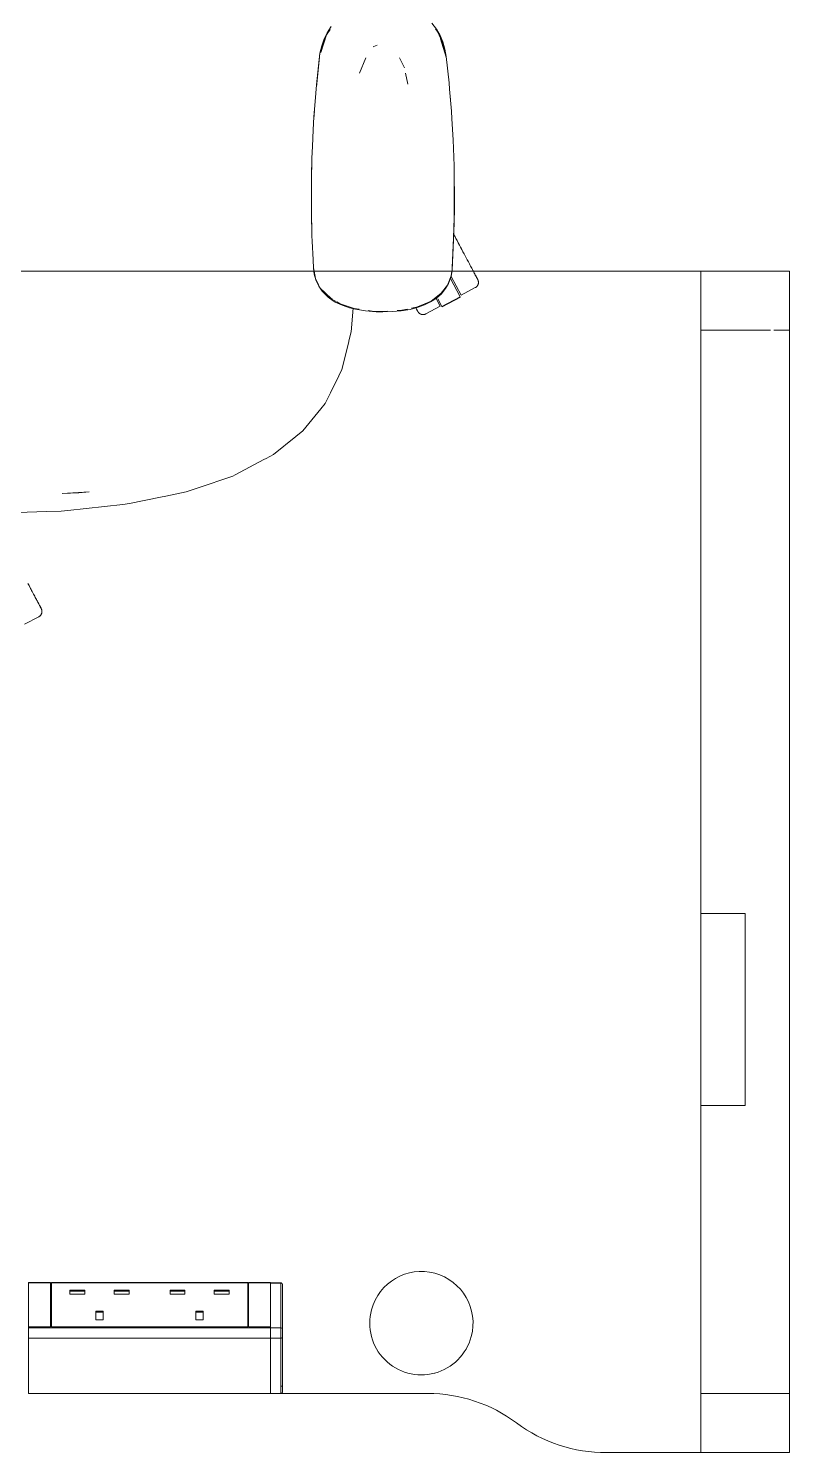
# Model space of a CAD drawing. Header units: millimetres. Extents: x 79795 to 317870, y -36033 to 97293.
# Drawn here: x 158024 to 158539, y 20680 to 21645 of the extents above; entities that cross this region are included whole.
import ezdxf

# ---------------------------------------------------------------- set-up
doc = ezdxf.new("R2010")
doc.units = ezdxf.units.MM
doc.header["$MEASUREMENT"] = 0
doc.layers.add('G-IMPT', color=8, linetype='CONTINUOUS', lineweight=9)
doc.layers.add('I-FURN', color=8, linetype='CONTINUOUS', lineweight=9)

msp = doc.modelspace()

# ---------------------------------------------------------------- linework, layer by layer
at = {"layer": 'G-IMPT'}
for p, q in [((158225.89, 21641.71), (158223.7, 21637.13)), ((158225.49, 21640.39), (158227.91, 21643.97)), ((158225.89, 21641.71), (158228.62, 21646.04)), ((158296.98, 21648.4), (158299.98, 21644.32)), ((158299.28, 21644.36), (158300.88, 21642.25)), ((158302.49, 21639.88), (158299.98, 21644.32)), ((158304.62, 21634.19), (158300.88, 21642.25)), ((158221.09, 21628.04), (158222.25, 21633)), ((158221.31, 21628.11), (158221.89, 21631.17)), ((158225.49, 21640.39), (158221.68, 21628.54)), ((158224.59, 21637.68), (158221.68, 21628.54)), ((158221.89, 21631.17), (158225.09, 21639.35)), ((158223.7, 21637.13), (158222.25, 21633)), ((158225.49, 21640.39), (158224.59, 21637.68)), ((158257.66, 21632.47), (158257.21, 21632.17)), ((158259.88, 21633.48), (158257.66, 21632.47)), ((158302.49, 21639.88), (158304.3, 21635.64)), ((158306.66, 21625.22), (158302.83, 21637.68)), ((158302.83, 21637.68), (158305.74, 21628.54)), ((158304.3, 21635.64), (158305.77, 21630.78)), ((158304.62, 21634.19), (158306.53, 21625.79)), ((158221.09, 21628.04), (158218.64, 21605.08)), ((158218.64, 21605.08), (158220.76, 21625.22)), ((158221.09, 21628.04), (158218.74, 21606.6)), ((158221.09, 21628.04), (158220.76, 21625.22)), ((158247.99, 21614.52), (158252.14, 21624.94)), ((158275.09, 21624.85), (158278.35, 21618.07)), ((158306.66, 21625.22), (158305.74, 21628.54)), ((158306.66, 21625.73), (158305.77, 21630.78)), ((158308.57, 21607.81), (158306.66, 21625.73)), ((158280.69, 21607.02), (158279.12, 21614.45)), ((158218.74, 21606.6), (158217.75, 21595.21)), ((158308.91, 21603.68), (158308.57, 21607.81)), ((158310.16, 21588.62), (158308.91, 21603.68)), ((158217.03, 21584.92), (158217.75, 21595.21)), ((158309.51, 21596.8), (158309.34, 21598.48)), ((158217.03, 21584.92), (158216.46, 21576.05)), ((158217.16, 21586.96), (158217.07, 21585.06)), ((158217.16, 21586.96), (158217.3, 21588.38)), ((158310.16, 21588.62), (158310.49, 21583.53)), ((158310.49, 21583.53), (158311.3, 21569.39)), ((158215.93, 21564.74), (158216.46, 21576.05)), ((158215.93, 21564.74), (158215.63, 21556.86)), ((158311.55, 21563.37), (158311.3, 21569.39)), ((158311.55, 21563.37), (158311.94, 21551.61)), ((158215.34, 21544.55), (158215.63, 21556.86)), ((158311.69, 21558.48), (158311.8, 21556.55)), ((158311.8, 21556.55), (158311.81, 21555.05)), ((158215.34, 21544.55), (158215.26, 21539.08)), ((158215.55, 21552.99), (158215.47, 21551.33)), ((158215.47, 21551.33), (158215.47, 21549.25)), ((158312.1, 21543.19), (158311.94, 21551.61)), ((158215.26, 21524.37), (158215.26, 21539.08)), ((158312.1, 21543.19), (158311.99, 21513.17)), ((158312.1, 21543.19), (158312.15, 21523.01)), ((158312.1, 21543.19), (158312.19, 21532.4)), ((158311.99, 21513.17), (158312.19, 21532.4)), ((158215.31, 21519.86), (158215.26, 21524.37)), ((158215.31, 21519.86), (158215.69, 21504.19)), ((158312.15, 21523.01), (158311.65, 21501.61)), ((158312.15, 21523.01), (158311.68, 21502.82)), ((158312.15, 21523.01), (158311.99, 21513.17)), ((158312.13, 21520.97), (158312.06, 21519.06)), ((158312.11, 21523.01), (158312.13, 21520.97)), ((158215.49, 21513.13), (158215.49, 21511.29)), ((158215.6, 21508.23), (158215.49, 21510.91)), ((158311.99, 21513.17), (158311.65, 21501.61)), ((158215.69, 21504.19), (158215.81, 21500.64)), ((158216.43, 21488.08), (158215.81, 21500.64)), ((158311.68, 21502.82), (158310.6, 21481.04)), ((158311.65, 21501.61), (158310.6, 21481.04)), ((158311.68, 21502.82), (158310.71, 21482.64)), ((158311.65, 21501.61), (158311.68, 21502.82)), ((158216.43, 21488.08), (158216.71, 21482.42)), ((158217.14, 21480.34), (158216.71, 21482.64)), ((158216.71, 21482.42), (158216.97, 21480.34)), ((158216.97, 21480.34), (158217.21, 21478.41)), ((158218.08, 21475.3), (158217.14, 21480.34)), ((158217.21, 21478.41), (158218.28, 21474.46)), ((158309.88, 21477.17), (158307.47, 21470.98)), ((158309.9, 21477), (158309.53, 21475.65)), ((158309.88, 21477.17), (158310.36, 21480.34)), ((158309.9, 21477), (158310.34, 21479.39)), ((158310.6, 21481.04), (158310.34, 21479.39)), ((158310.6, 21481.04), (158310.71, 21482.64)), ((158310.77, 21484.16), (158310.71, 21482.64)), ((158220.18, 21471.04), (158218.08, 21475.3)), ((158220.26, 21470.13), (158218.28, 21474.46)), ((158220.18, 21471.04), (158221.29, 21468.8)), ((158220.26, 21470.13), (158222.47, 21466.91)), ((158221.29, 21468.8), (158223.52, 21466.39)), ((158228.68, 21461.9), (158221.29, 21468.8)), ((158226.59, 21463.09), (158221.29, 21468.8)), ((158223.6, 21465.59), (158222.47, 21466.91)), ((158306.18, 21468.57), (158303.1, 21464.84)), ((158307.47, 21470.98), (158303.3, 21465.35)), ((158308.14, 21472.01), (158306.18, 21468.57)), ((158308.14, 21472.01), (158309.53, 21475.65)), ((158227.05, 21463.31), (158223.52, 21466.39)), ((158223.6, 21465.59), (158226.65, 21462.72)), ((158229.74, 21461.21), (158226.59, 21463.09)), ((158226.65, 21462.72), (158230.1, 21460.28)), ((158228.68, 21461.9), (158227.21, 21463.18)), ((158231.47, 21459.47), (158230.1, 21460.28)), ((158231.97, 21459.88), (158230.53, 21460.74)), ((158236.11, 21457.27), (158231.47, 21459.47)), ((158234.89, 21458.13), (158232.44, 21459.6)), ((158244.29, 21455.1), (158234.89, 21458.13)), ((158241.2, 21455.53), (158236.11, 21457.27)), ((158286.5, 21455.97), (158292.12, 21458.3)), ((158287.61, 21455.94), (158291.94, 21457.53)), ((158296.02, 21459.51), (158291.94, 21457.53)), ((158296.51, 21460.14), (158292.12, 21458.3)), ((158296.02, 21459.51), (158300.07, 21462.17)), ((158303.3, 21465.35), (158296.51, 21460.14)), ((158300.07, 21462.17), (158303.1, 21464.84)), ((158241.2, 21455.53), (158245.13, 21454.55)), ((158243.66, 21455.23), (158242.22, 21439.35)), ((158247.58, 21454.64), (158244.29, 21455.1)), ((158245.13, 21454.55), (158251.89, 21453.43)), ((158259.2, 21452.86), (158251.89, 21453.43)), ((158256.54, 21453.37), (158253.76, 21453.77)), ((158256.54, 21453.37), (158263.71, 21453.14)), ((158259.2, 21452.86), (158263.71, 21452.77)), ((158266.82, 21453.33), (158263.71, 21453.14)), ((158263.71, 21452.77), (158270.05, 21452.95)), ((158276.2, 21453.51), (158270.05, 21452.95)), ((158276.54, 21453.93), (158273.33, 21453.73)), ((158276.2, 21453.51), (158282.13, 21454.51)), ((158280.29, 21454.7), (158276.54, 21453.93)), ((158287.61, 21455.94), (158282.13, 21454.51)), ((158286.5, 21455.97), (158283.03, 21455.26)), ((158242.22, 21439.35), (158240.92, 21434.06)), ((158235.94, 21413.75), (158240.34, 21431.69)), ((158240.34, 21431.69), (158240.92, 21434.06)), ((158233.79, 21409.39), (158228.15, 21397.92)), ((158233.79, 21409.39), (158235.94, 21413.75)), ((158221.64, 21387.1), (158224.62, 21390.75)), ((158224.62, 21390.75), (158228.15, 21397.92)), ((158221.64, 21387.1), (158209.47, 21372.15)), ((158209.47, 21372.15), (158204.81, 21368.39)), ((158189.68, 21356.19), (158204.81, 21368.39)), ((158183.17, 21352.75), (158163.66, 21342.45)), ((158183.17, 21352.75), (158184.55, 21353.48)), ((158189.68, 21356.19), (158184.55, 21353.48)), ((158137.91, 21333.43), (158162, 21341.58)), ((158163.66, 21342.45), (158162, 21341.58)), ((158137.91, 21333.43), (158130.48, 21330.91)), ((158046.33, 21329.71), (158064.61, 21330.96)), ((158046.33, 21329.71), (158057.67, 21330.35)), ((158050.17, 21318.31), (158087.62, 21322.44)), ((158064.61, 21330.96), (158057.67, 21330.35)), ((158092.03, 21322.93), (158087.62, 21322.44)), ((158112.98, 21327.28), (158092.03, 21322.93)), ((158112.98, 21327.28), (158116.66, 21328.04)), ((158116.66, 21328.04), (158130.48, 21330.91)), ((158035.86, 21317.51), (157983.67, 21315.8)), ((158035.86, 21317.51), (158045.8, 21317.83)), ((158050.17, 21318.31), (158045.8, 21317.83))]:
    msp.add_line(p, q, dxfattribs=at)
at = {"layer": 'I-FURN'}
for p, q in [((158312.13, 21504.52), (158311.6, 21505.51)), ((158311.84, 21505.05), (158312.37, 21504.07)), ((158312.65, 21503.53), (158312.13, 21504.52)), ((158312.37, 21504.07), (158312.9, 21503.07)), ((158313.18, 21502.53), (158312.65, 21503.53)), ((158312.9, 21503.07), (158313.43, 21502.07)), ((158313.72, 21501.53), (158313.18, 21502.53)), ((158313.43, 21502.07), (158313.96, 21501.07)), ((158314.25, 21500.53), (158313.72, 21501.53)), ((158313.96, 21501.07), (158314.5, 21500.07)), ((158314.79, 21499.52), (158314.25, 21500.53)), ((158314.5, 21500.07), (158315.03, 21499.06)), ((158315.32, 21498.52), (158314.79, 21499.52)), ((158315.03, 21499.06), (158315.57, 21498.06)), ((158315.85, 21497.52), (158315.32, 21498.52)), ((158315.57, 21498.06), (158316.1, 21497.06)), ((158316.38, 21496.52), (158315.85, 21497.52)), ((158316.1, 21497.06), (158316.63, 21496.06)), ((158316.91, 21495.52), (158316.38, 21496.52)), ((158316.63, 21496.06), (158317.16, 21495.07)), ((158317.44, 21494.53), (158316.91, 21495.52)), ((158317.16, 21495.07), (158317.68, 21494.08)), ((158317.96, 21493.56), (158317.44, 21494.53)), ((158317.68, 21494.08), (158318.2, 21493.11)), ((158318.47, 21492.59), (158317.96, 21493.56)), ((158318.2, 21493.11), (158318.71, 21492.15)), ((158318.98, 21491.63), (158318.47, 21492.59)), ((158318.71, 21492.15), (158319.21, 21491.19)), ((158319.48, 21490.69), (158318.98, 21491.63)), ((158319.21, 21491.19), (158319.71, 21490.26)), ((158319.98, 21489.76), (158319.48, 21490.69)), ((158319.71, 21490.26), (158320.2, 21489.33)), ((158320.46, 21488.84), (158319.98, 21489.76)), ((158320.2, 21489.33), (158320.69, 21488.43)), ((158320.94, 21487.95), (158320.46, 21488.84)), ((158320.69, 21488.43), (158321.16, 21487.54)), ((158321.41, 21487.07), (158320.94, 21487.95)), ((158321.16, 21487.54), (158321.62, 21486.67)), ((158321.86, 21486.21), (158321.41, 21487.07)), ((158321.62, 21486.67), (158322.07, 21485.83)), ((158322.31, 21485.38), (158321.86, 21486.21)), ((158539.25, 21480.34), (156939.25, 21480.34)), ((156939.25, 21480.34), (158539.25, 21480.34)), ((158316.66, 21464.06), (158309.92, 21476.72)), ((158322.74, 21484.57), (158322.31, 21485.38)), ((158323.16, 21483.78), (158322.74, 21484.57)), ((158323.56, 21483.02), (158323.16, 21483.78)), ((158323.95, 21482.28), (158323.56, 21483.02)), ((158324.33, 21481.57), (158323.95, 21482.28)), ((158324.69, 21480.9), (158324.33, 21481.57)), ((158325.03, 21480.25), (158324.69, 21480.9)), ((158325.36, 21479.63), (158325.03, 21480.25)), ((158325.67, 21479.05), (158325.36, 21479.63)), ((158325.51, 21479.36), (158325.81, 21478.79)), ((158325.97, 21478.5), (158325.67, 21479.05)), ((158325.81, 21478.79), (158326.09, 21478.25)), ((158326.24, 21477.98), (158325.97, 21478.5)), ((158326.09, 21478.25), (158326.36, 21477.75)), ((158326.5, 21477.5), (158326.24, 21477.98)), ((158326.36, 21477.75), (158326.61, 21477.29)), ((158326.73, 21477.05), (158326.5, 21477.5)), ((158326.61, 21477.29), (158326.84, 21476.86)), ((158326.95, 21476.64), (158326.73, 21477.05)), ((158326.84, 21476.86), (158327.05, 21476.47)), ((158327.15, 21476.27), (158326.95, 21476.64)), ((158479.25, 21480.34), (158479.25, 21440.34)), ((158479.25, 21045.34), (158479.25, 21480.34)), ((158539.25, 21480.34), (158479.25, 21480.34)), ((158479.25, 21480.34), (158539.25, 21480.34)), ((158539.25, 21480.34), (158539.25, 20680.34)), ((158539.25, 21440.34), (158539.25, 21480.34)), ((158539.25, 20680.34), (158539.25, 21480.34)), ((158539.25, 21480.34), (158539.25, 20680.34)), ((158309.47, 21475.44), (158316.12, 21462.93)), ((158316.66, 21464.06), (158326.34, 21469.21)), ((158326.38, 21469.23), (158326.34, 21469.21)), ((158326.52, 21469.31), (158326.38, 21469.23)), ((158326.66, 21469.39), (158326.52, 21469.31)), ((158326.79, 21469.48), (158326.66, 21469.39)), ((158326.92, 21469.58), (158326.79, 21469.48)), ((158327.04, 21469.68), (158326.92, 21469.58)), ((158327.16, 21469.79), (158327.04, 21469.68)), ((158327.05, 21476.47), (158327.23, 21476.11)), ((158327.33, 21475.93), (158327.15, 21476.27)), ((158327.28, 21469.9), (158327.16, 21469.79)), ((158327.23, 21476.11), (158327.4, 21475.79)), ((158327.39, 21470.01), (158327.28, 21469.9)), ((158327.49, 21475.64), (158327.33, 21475.93)), ((158327.5, 21470.13), (158327.39, 21470.01)), ((158327.4, 21475.79), (158327.55, 21475.51)), ((158327.62, 21475.38), (158327.49, 21475.64)), ((158327.6, 21470.26), (158327.5, 21470.13)), ((158327.55, 21475.51), (158327.68, 21475.27)), ((158327.7, 21470.39), (158327.6, 21470.26)), ((158327.74, 21475.16), (158327.62, 21475.38)), ((158327.68, 21475.27), (158327.79, 21475.07)), ((158327.79, 21470.52), (158327.7, 21470.39)), ((158327.84, 21474.98), (158327.74, 21475.16)), ((158327.79, 21475.07), (158327.87, 21474.91)), ((158327.88, 21470.65), (158327.79, 21470.52)), ((158327.91, 21474.84), (158327.84, 21474.98)), ((158327.87, 21474.91), (158327.94, 21474.79)), ((158327.96, 21470.79), (158327.88, 21470.65)), ((158327.96, 21474.74), (158327.91, 21474.84)), ((158327.94, 21474.79), (158327.98, 21474.71)), ((158328, 21474.68), (158327.96, 21474.74)), ((158328.04, 21470.94), (158327.96, 21470.79)), ((158327.98, 21474.71), (158328, 21474.66)), ((158328.01, 21474.66), (158328, 21474.68)), ((158328, 21474.66), (158328.01, 21474.66)), ((158328.01, 21474.66), (158328.08, 21474.51)), ((158328.11, 21471.08), (158328.04, 21470.94)), ((158328.08, 21474.51), (158328.15, 21474.37)), ((158328.17, 21471.23), (158328.11, 21471.08)), ((158328.15, 21474.37), (158328.21, 21474.22)), ((158328.23, 21471.38), (158328.17, 21471.23)), ((158328.21, 21474.22), (158328.26, 21474.07)), ((158328.29, 21471.53), (158328.23, 21471.38)), ((158328.26, 21474.07), (158328.31, 21473.91)), ((158328.33, 21471.69), (158328.29, 21471.53)), ((158328.31, 21473.91), (158328.35, 21473.76)), ((158328.37, 21471.84), (158328.33, 21471.69)), ((158328.35, 21473.76), (158328.39, 21473.6)), ((158328.41, 21472), (158328.37, 21471.84)), ((158328.39, 21473.6), (158328.42, 21473.44)), ((158328.43, 21472.16), (158328.41, 21472)), ((158328.42, 21473.44), (158328.45, 21473.28)), ((158328.45, 21472.32), (158328.43, 21472.16)), ((158328.45, 21473.28), (158328.46, 21473.12)), ((158328.47, 21472.48), (158328.45, 21472.32)), ((158328.46, 21473.12), (158328.47, 21472.96)), ((158328.47, 21472.96), (158328.48, 21472.8)), ((158328.48, 21472.64), (158328.47, 21472.48)), ((158328.48, 21472.8), (158328.48, 21472.64)), ((158302.53, 21456.55), (158299.77, 21461.74)), ((158303.76, 21456.36), (158300.94, 21461.65)), ((158316.12, 21462.93), (158303.76, 21456.36)), ((158303.85, 21456.19), (158316.21, 21462.76)), ((158285.99, 21455.69), (158286.22, 21455.26)), ((158286.34, 21455.05), (158286.12, 21455.46)), ((158286.22, 21455.26), (158286.43, 21454.87)), ((158286.53, 21454.67), (158286.34, 21455.05)), ((158286.43, 21454.87), (158286.62, 21454.51)), ((158286.71, 21454.34), (158286.53, 21454.67)), ((158286.62, 21454.51), (158286.79, 21454.2)), ((158286.87, 21454.04), (158286.71, 21454.34)), ((158286.79, 21454.2), (158286.94, 21453.92)), ((158287.01, 21453.78), (158286.87, 21454.04)), ((158286.94, 21453.92), (158287.06, 21453.68)), ((158287.13, 21453.56), (158287.01, 21453.78)), ((158287.06, 21453.68), (158287.17, 21453.48)), ((158287.22, 21453.38), (158287.13, 21453.56)), ((158287.17, 21453.48), (158287.26, 21453.31)), ((158287.3, 21453.24), (158287.22, 21453.38)), ((158287.26, 21453.31), (158287.32, 21453.19)), ((158287.35, 21453.14), (158287.3, 21453.24)), ((158287.32, 21453.19), (158287.37, 21453.11)), ((158287.38, 21453.08), (158287.35, 21453.14)), ((158287.37, 21453.11), (158287.39, 21453.07)), ((158287.39, 21453.06), (158287.38, 21453.08)), ((158287.39, 21453.07), (158287.39, 21453.06)), ((158287.41, 21453.02), (158287.39, 21453.06)), ((158287.49, 21452.88), (158287.41, 21453.02)), ((158287.58, 21452.75), (158287.49, 21452.88)), ((158287.67, 21452.61), (158287.58, 21452.75)), ((158287.76, 21452.48), (158287.67, 21452.61)), ((158287.87, 21452.36), (158287.76, 21452.48)), ((158287.97, 21452.24), (158287.87, 21452.36)), ((158288.08, 21452.12), (158287.97, 21452.24)), ((158288.2, 21452.01), (158288.08, 21452.12)), ((158288.32, 21451.9), (158288.2, 21452.01)), ((158288.44, 21451.8), (158288.32, 21451.9)), ((158288.57, 21451.7), (158288.44, 21451.8)), ((158288.7, 21451.61), (158288.57, 21451.7)), ((158288.84, 21451.52), (158288.7, 21451.61)), ((158288.98, 21451.44), (158288.84, 21451.52)), ((158289.12, 21451.36), (158288.98, 21451.44)), ((158289.27, 21451.29), (158289.12, 21451.36)), ((158289.41, 21451.23), (158289.27, 21451.29)), ((158289.56, 21451.17), (158289.41, 21451.23)), ((158289.72, 21451.12), (158289.56, 21451.17)), ((158289.87, 21451.07), (158289.72, 21451.12)), ((158290.03, 21451.03), (158289.87, 21451.07)), ((158290.18, 21451), (158290.03, 21451.03)), ((158290.34, 21450.97), (158290.18, 21451)), ((158290.5, 21450.95), (158290.34, 21450.97)), ((158290.66, 21450.93), (158290.5, 21450.95)), ((158290.82, 21450.93), (158290.66, 21450.93)), ((158290.99, 21450.92), (158290.82, 21450.93)), ((158291.15, 21450.93), (158290.99, 21450.92)), ((158291.31, 21450.94), (158291.15, 21450.93)), ((158291.47, 21450.96), (158291.31, 21450.94)), ((158291.63, 21450.98), (158291.47, 21450.96)), ((158291.79, 21451.01), (158291.63, 21450.98)), ((158291.94, 21451.05), (158291.79, 21451.01)), ((158292.1, 21451.09), (158291.94, 21451.05)), ((158292.25, 21451.14), (158292.1, 21451.09)), ((158292.4, 21451.19), (158292.25, 21451.14)), ((158292.55, 21451.26), (158292.4, 21451.19)), ((158292.7, 21451.32), (158292.55, 21451.26)), ((158292.84, 21451.4), (158292.7, 21451.32)), ((158292.84, 21451.4), (158302.53, 21456.55)), ((158479.25, 21440.34), (158479.25, 20720.34)), ((158526.35, 21440.34), (158479.25, 21440.34)), ((158526.35, 21440.34), (158479.25, 21440.34)), ((158539.25, 21440.34), (158528.67, 21440.34)), ((158539.25, 21440.34), (158528.67, 21440.34)), ((158539.25, 20720.34), (158539.25, 21440.34)), ((158023.75, 21267.83), (158023.24, 21268.78)), ((158023.48, 21268.34), (158023.97, 21267.4)), ((158024.24, 21266.9), (158023.75, 21267.83)), ((158023.97, 21267.4), (158024.47, 21266.48)), ((158024.73, 21265.99), (158024.24, 21266.9)), ((158024.47, 21266.48), (158024.95, 21265.57)), ((158025.2, 21265.09), (158024.73, 21265.99)), ((158024.95, 21265.57), (158025.42, 21264.69)), ((158025.67, 21264.21), (158025.2, 21265.09)), ((158025.42, 21264.69), (158025.88, 21263.82)), ((158026.12, 21263.36), (158025.67, 21264.21)), ((158025.88, 21263.82), (158026.33, 21262.97)), ((158026.57, 21262.52), (158026.12, 21263.36)), ((158027, 21261.71), (158026.57, 21262.52)), ((158027.42, 21260.92), (158027, 21261.71)), ((158027.82, 21260.16), (158027.42, 21260.92)), ((158028.21, 21259.43), (158027.82, 21260.16)), ((158028.59, 21258.72), (158028.21, 21259.43)), ((158028.95, 21258.04), (158028.59, 21258.72)), ((158029.3, 21257.39), (158028.95, 21258.04)), ((158029.62, 21256.78), (158029.3, 21257.39)), ((158029.93, 21256.19), (158029.62, 21256.78)), ((158029.77, 21256.5), (158030.07, 21255.94)), ((158030.23, 21255.64), (158029.93, 21256.19)), ((158030.07, 21255.94), (158030.36, 21255.4)), ((158030.5, 21255.13), (158030.23, 21255.64)), ((158030.36, 21255.4), (158030.62, 21254.9)), ((158030.76, 21254.64), (158030.5, 21255.13)), ((158030.62, 21254.9), (158030.87, 21254.43)), ((158020.92, 21241.2), (158030.6, 21246.35)), ((158030.64, 21246.37), (158030.6, 21246.35)), ((158030.78, 21246.45), (158030.64, 21246.37)), ((158031, 21254.2), (158030.76, 21254.64)), ((158030.92, 21246.54), (158030.78, 21246.45)), ((158030.87, 21254.43), (158031.1, 21254)), ((158031.05, 21246.63), (158030.92, 21246.54)), ((158031.21, 21253.79), (158031, 21254.2)), ((158031.18, 21246.73), (158031.05, 21246.63)), ((158031.1, 21254), (158031.31, 21253.61)), ((158031.3, 21246.83), (158031.18, 21246.73)), ((158031.41, 21253.41), (158031.21, 21253.79)), ((158031.43, 21246.93), (158031.3, 21246.83)), ((158031.31, 21253.61), (158031.5, 21253.25)), ((158031.59, 21253.08), (158031.41, 21253.41)), ((158031.54, 21247.04), (158031.43, 21246.93)), ((158031.5, 21253.25), (158031.67, 21252.94)), ((158031.66, 21247.16), (158031.54, 21247.04)), ((158031.75, 21252.78), (158031.59, 21253.08)), ((158031.76, 21247.28), (158031.66, 21247.16)), ((158031.67, 21252.94), (158031.81, 21252.66)), ((158031.89, 21252.52), (158031.75, 21252.78)), ((158031.87, 21247.4), (158031.76, 21247.28)), ((158031.81, 21252.66), (158031.94, 21252.42)), ((158031.96, 21247.53), (158031.87, 21247.4)), ((158032, 21252.3), (158031.89, 21252.52)), ((158031.94, 21252.42), (158032.05, 21252.22)), ((158032.06, 21247.66), (158031.96, 21247.53)), ((158032.1, 21252.12), (158032, 21252.3)), ((158032.05, 21252.22), (158032.13, 21252.05)), ((158032.14, 21247.8), (158032.06, 21247.66)), ((158032.17, 21251.98), (158032.1, 21252.12)), ((158032.13, 21252.05), (158032.2, 21251.93)), ((158032.22, 21247.94), (158032.14, 21247.8)), ((158032.23, 21251.88), (158032.17, 21251.98)), ((158032.2, 21251.93), (158032.24, 21251.85)), ((158032.3, 21248.08), (158032.22, 21247.94)), ((158032.26, 21251.82), (158032.23, 21251.88)), ((158032.24, 21251.85), (158032.27, 21251.81)), ((158032.27, 21251.8), (158032.26, 21251.82)), ((158032.27, 21251.81), (158032.27, 21251.8)), ((158032.27, 21251.8), (158032.34, 21251.66)), ((158032.37, 21248.23), (158032.3, 21248.08)), ((158032.34, 21251.66), (158032.41, 21251.51)), ((158032.44, 21248.37), (158032.37, 21248.23)), ((158032.41, 21251.51), (158032.47, 21251.36)), ((158032.49, 21248.52), (158032.44, 21248.37)), ((158032.47, 21251.36), (158032.52, 21251.21)), ((158032.55, 21248.68), (158032.49, 21248.52)), ((158032.52, 21251.21), (158032.57, 21251.06)), ((158032.59, 21248.83), (158032.55, 21248.68)), ((158032.57, 21251.06), (158032.62, 21250.9)), ((158032.63, 21248.99), (158032.59, 21248.83)), ((158032.62, 21250.9), (158032.65, 21250.75)), ((158032.67, 21249.14), (158032.63, 21248.99)), ((158032.65, 21250.75), (158032.68, 21250.59)), ((158032.69, 21249.3), (158032.67, 21249.14)), ((158032.68, 21250.59), (158032.71, 21250.43)), ((158032.72, 21249.46), (158032.69, 21249.3)), ((158032.71, 21250.43), (158032.72, 21250.27)), ((158032.72, 21250.27), (158032.74, 21250.11)), ((158032.73, 21249.62), (158032.72, 21249.46)), ((158032.74, 21249.78), (158032.73, 21249.62)), ((158032.74, 21250.11), (158032.74, 21249.95)), ((158032.74, 21249.95), (158032.74, 21249.78)), ((158479.25, 20915.34), (158479.25, 21045.34)), ((158509.25, 21045.34), (158479.25, 21045.34)), ((158479.25, 21045.34), (158509.25, 21045.34)), ((158509.25, 21045.34), (158509.25, 20915.34)), ((158509.25, 20915.34), (158509.25, 21045.34)), ((158479.25, 20680.34), (158479.25, 20915.34)), ((158509.25, 20915.34), (158479.25, 20915.34)), ((158509.25, 20915.34), (158479.25, 20915.34)), ((158023.61, 20795.38), (158038.61, 20795.38)), ((158023.61, 20765.55), (158023.61, 20795.38)), ((158187.58, 20795.18), (158023.68, 20795.18)), ((158038.61, 20795.38), (158038.61, 20765.55)), ((158038.61, 20795), (158039.11, 20795)), ((158039.11, 20795.38), (158172.11, 20795.38)), ((158039.11, 20795.38), (158039.11, 20765.55)), ((158172.11, 20795.38), (158172.11, 20765.55)), ((158172.11, 20795), (158172.61, 20795)), ((158172.61, 20765.55), (158172.61, 20795.38)), ((158172.61, 20795.38), (158187.61, 20795.38)), ((158187.61, 20795.38), (158187.61, 20765.55)), ((158194.68, 20795.18), (158187.68, 20795.18)), ((158194.68, 20795.18), (158187.68, 20795.18)), ((158187.68, 20795.18), (158194.68, 20795.18)), ((158187.68, 20795.18), (158187.68, 20795)), ((158194.68, 20795), (158187.68, 20795)), ((158187.68, 20795), (158187.68, 20764.72)), ((158194.68, 20795.18), (158194.68, 20795)), ((158194.68, 20795), (158194.68, 20764.72)), ((158195.42, 20794.85), (158195.45, 20794.82)), ((158195.68, 20763.9), (158195.68, 20794.18)), ((158195.68, 20763.9), (158195.68, 20794.18)), ((158051.72, 20790.35), (158051.72, 20787.49)), ((158061.72, 20790.35), (158051.72, 20790.35)), ((158061.72, 20789.61), (158051.72, 20789.61)), ((158061.72, 20787.49), (158051.72, 20787.49)), ((158061.72, 20790.35), (158061.72, 20787.49)), ((158081.72, 20790.35), (158081.72, 20787.49)), ((158091.72, 20790.35), (158081.72, 20790.35)), ((158091.72, 20789.61), (158081.72, 20789.61)), ((158091.72, 20787.49), (158081.72, 20787.49)), ((158091.72, 20790.35), (158091.72, 20787.49)), ((158119.51, 20790.35), (158119.51, 20787.49)), ((158129.51, 20790.35), (158119.51, 20790.35)), ((158129.51, 20789.61), (158119.51, 20789.61)), ((158129.51, 20787.49), (158119.51, 20787.49)), ((158129.51, 20790.35), (158129.51, 20787.49)), ((158149.51, 20790.35), (158149.51, 20787.49)), ((158159.51, 20790.35), (158149.51, 20790.35)), ((158159.51, 20789.61), (158149.51, 20789.61)), ((158159.51, 20787.49), (158149.51, 20787.49)), ((158159.51, 20790.35), (158159.51, 20787.49)), ((158069.22, 20776.01), (158069.22, 20770.28)), ((158074.22, 20776.01), (158069.22, 20776.01)), ((158074.22, 20775.28), (158069.22, 20775.28)), ((158074.22, 20776.01), (158074.22, 20770.28)), ((158137.01, 20776.01), (158137.01, 20770.28)), ((158142.01, 20776.01), (158137.01, 20776.01)), ((158142.01, 20775.28), (158137.01, 20775.28)), ((158142.01, 20770.28), (158142.01, 20776.01)), ((158038.61, 20765.55), (158023.61, 20765.55)), ((158023.61, 20765.55), (158023.61, 20763.1)), ((158023.68, 20765.35), (158038.61, 20765.35)), ((158023.68, 20764.72), (158023.68, 20765.35)), ((158023.68, 20764.72), (158023.68, 20757.8)), ((158187.58, 20764.72), (158023.68, 20764.72)), ((158172.11, 20765.55), (158039.11, 20765.55)), ((158039.11, 20765.35), (158172.11, 20765.35)), ((158074.22, 20770.28), (158069.22, 20770.28)), ((158137.01, 20770.28), (158142.01, 20770.28)), ((158187.61, 20765.55), (158172.61, 20765.55)), ((158172.61, 20765.35), (158187.58, 20765.35)), ((158187.58, 20765.35), (158187.58, 20764.72)), ((158187.58, 20757.8), (158187.58, 20764.72)), ((158194.68, 20764.72), (158187.68, 20764.72)), ((158187.68, 20764.72), (158187.68, 20757.8)), ((158194.68, 20764.72), (158194.68, 20757.8)), ((158195.68, 20763.9), (158195.68, 20725.33)), ((158195.68, 20758.36), (158195.68, 20763.9)), ((158023.68, 20757.8), (158023.68, 20720.34)), ((158187.58, 20757.8), (158023.68, 20757.8)), ((158187.58, 20720.34), (158187.58, 20757.8)), ((158194.68, 20757.8), (158187.68, 20757.8)), ((158187.68, 20757.8), (158187.68, 20720.34)), ((158194.68, 20757.8), (158194.68, 20720.34)), ((158195.68, 20721.34), (158195.68, 20758.36)), ((158195.68, 20725.33), (158194.68, 20725.33)), ((158195.68, 20725.33), (158195.68, 20721.34)), ((158187.58, 20720.34), (158023.68, 20720.34)), ((158023.68, 20720.33), (158187.58, 20720.33)), ((158194.68, 20720.34), (158187.68, 20720.34)), ((158187.68, 20720.33), (158194.68, 20720.33)), ((158194.68, 20720.34), (158294.25, 20720.34)), ((158294.25, 20720.34), (158194.68, 20720.34)), ((158479.25, 20720.34), (158479.25, 20680.34)), ((158539.25, 20720.34), (158479.25, 20720.34)), ((158539.25, 20720.34), (158479.25, 20720.34)), ((158539.25, 20680.34), (158539.25, 20720.34)), ((158415.36, 20680.34), (158539.25, 20680.34)), ((158539.25, 20680.34), (158415.36, 20680.34)), ((158539.25, 20680.34), (158479.25, 20680.34)), ((158539.25, 20680.34), (158479.25, 20680.34))]:
    msp.add_line(p, q, dxfattribs=at)
at = {"layer": 'I-FURN', "flags": 128}
for points in [[(158194.68, 20795.18), (158194.72, 20795.18), (158194.76, 20795.18), (158194.8, 20795.17), (158194.84, 20795.17), (158194.87, 20795.16), (158194.91, 20795.15), (158194.95, 20795.14), (158194.99, 20795.13), (158195.03, 20795.11), (158195.07, 20795.1), (158195.1, 20795.08), (158195.14, 20795.07), (158195.17, 20795.05)], [(158195.68, 20758.36), (158195.68, 20758.5), (158195.68, 20758.64), (158195.68, 20758.78), (158195.68, 20758.92), (158195.68, 20759.07), (158195.68, 20759.21), (158195.68, 20759.36), (158195.68, 20759.52), (158195.68, 20759.67), (158195.68, 20759.83), (158195.68, 20759.99), (158195.68, 20760.14), (158195.68, 20760.3), (158195.68, 20760.46), (158195.68, 20760.62), (158195.68, 20760.78), (158195.68, 20760.94), (158195.68, 20761.1), (158195.68, 20761.26), (158195.68, 20761.42), (158195.68, 20761.57), (158195.68, 20761.73), (158195.68, 20761.88), (158195.68, 20762.03), (158195.68, 20762.18), (158195.68, 20762.33), (158195.68, 20762.47), (158195.68, 20762.61), (158195.68, 20762.75), (158195.68, 20762.88), (158195.68, 20763.01), (158195.68, 20763.14), (158195.68, 20763.26), (158195.68, 20763.38), (158195.68, 20763.49), (158195.68, 20763.6), (158195.68, 20763.71), (158195.68, 20763.81), (158195.68, 20763.9)], [(158195.68, 20721.34), (158195.68, 20721.62), (158195.68, 20722.03), (158195.68, 20722.58), (158195.68, 20723.26), (158195.68, 20724.08), (158195.68, 20725.03), (158195.68, 20726.11), (158195.68, 20727.32), (158195.68, 20728.65), (158195.68, 20730.11), (158195.68, 20731.7), (158195.68, 20733.4), (158195.68, 20735.22), (158195.68, 20737.15), (158195.68, 20739.19), (158195.68, 20741.35), (158195.68, 20743.6), (158195.68, 20745.96), (158195.68, 20748.41), (158195.68, 20750.96), (158195.68, 20753.6), (158195.68, 20756.32), (158195.68, 20758.36)], [(158195.68, 20725.33), (158195.68, 20725.17), (158195.68, 20725.01), (158195.68, 20724.85), (158195.68, 20724.7), (158195.68, 20724.54), (158195.68, 20724.38), (158195.68, 20724.23), (158195.68, 20724.07), (158195.68, 20723.92), (158195.68, 20723.77), (158195.68, 20723.63), (158195.68, 20723.49), (158195.68, 20723.35), (158195.68, 20723.21), (158195.68, 20723.07), (158195.68, 20722.94), (158195.68, 20722.82), (158195.68, 20722.7), (158195.68, 20722.58), (158195.68, 20722.46), (158195.68, 20722.35), (158195.68, 20722.25), (158195.68, 20722.15), (158195.68, 20722.06), (158195.68, 20721.97), (158195.68, 20721.88), (158195.68, 20721.8), (158195.68, 20721.73), (158195.68, 20721.67), (158195.68, 20721.6), (158195.68, 20721.55), (158195.68, 20721.5), (158195.68, 20721.46), (158195.68, 20721.42), (158195.68, 20721.39), (158195.68, 20721.37), (158195.68, 20721.35), (158195.68, 20721.34), (158195.68, 20721.33)], [(158195.68, 20721.33), (158195.67, 20721.29), (158195.67, 20721.25), (158195.67, 20721.21), (158195.66, 20721.17), (158195.66, 20721.13), (158195.65, 20721.09), (158195.64, 20721.06), (158195.62, 20721.02), (158195.61, 20720.98), (158195.6, 20720.94), (158195.58, 20720.91), (158195.56, 20720.87), (158195.54, 20720.84), (158195.52, 20720.8), (158195.5, 20720.77), (158195.48, 20720.74), (158195.45, 20720.7), (158195.43, 20720.67), (158195.4, 20720.64), (158195.37, 20720.62), (158195.34, 20720.59), (158195.31, 20720.56), (158195.28, 20720.54), (158195.25, 20720.51), (158195.22, 20720.49), (158195.18, 20720.47), (158195.15, 20720.45), (158195.11, 20720.43), (158195.08, 20720.42), (158195.04, 20720.4), (158195, 20720.39), (158194.96, 20720.37), (158194.92, 20720.36), (158194.88, 20720.35), (158194.85, 20720.35), (158194.81, 20720.34), (158194.77, 20720.34), (158194.73, 20720.33), (158194.69, 20720.33), (158194.68, 20720.33)], [(158195.68, 20721.33), (158195.68, 20721.34), (158195.68, 20721.34)]]:
    msp.add_lwpolyline(points, dxfattribs=at)
at = {"layer": 'I-FURN'}
for centre, radius, start, end in [((158289.8, 20767.92), 35, 345, 165), ((158289.8, 20767.92), 35, 165, 284.70044), ((158289.8, 20767.92), 35, 285, 345), ((158294.25, 20620.34), 100, 53.1301, 90), ((158294.25, 20620.34), 100, 53.1301, 90), ((158414.26, 20780.37), 100.03, 233.1301, 270.62561), ((158414.26, 20780.37), 100.03, 233.1301, 270.62561)]:
    msp.add_arc(centre, radius, start, end, dxfattribs=at)
for centre, major_axis, ratio, start_param, end_param in [((158194.68, 20794.18), (1, 0), 0.819152, 0, 1.570796), ((158194.68, 20763.9), (-1, 0), 0.819152, 3.141593, 4.712389), ((158194.68, 20758.36), (-1, 0), 0.56467, 1.570796, 3.141593), ((158194.68, 20721.34), (-1, 0), 0.998113, 1.570796, 3.141593)]:
    msp.add_ellipse(centre, major_axis=major_axis, ratio=ratio, start_param=start_param, end_param=end_param, dxfattribs=at)

doc.saveas('drawing.dxf')
